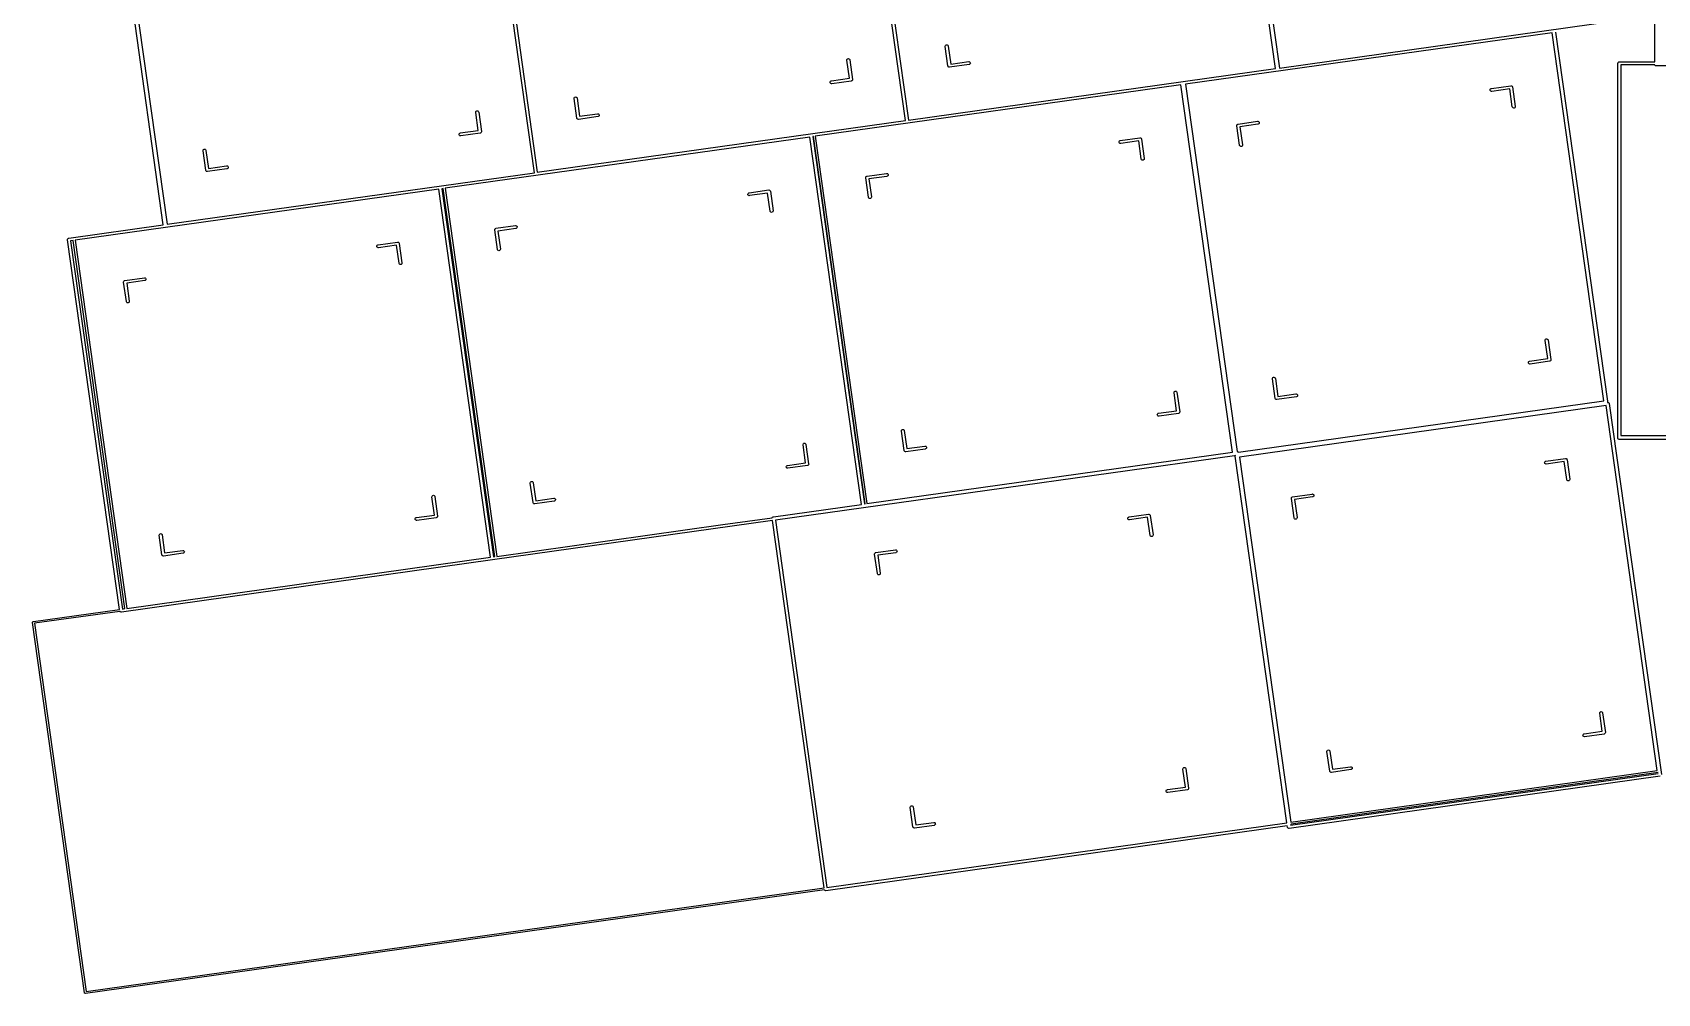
# Model space of a CAD drawing. Header units: millimetres. Extents: x 30 to 267, y -143 to -67.
# Drawn here: x 153.6 to 225.8, y -143.3 to -100.6 of the extents above; entities that cross this region are included whole.
import ezdxf

# ---------------------------------------------------------------- set-up
doc = ezdxf.new("R2010")
doc.units = ezdxf.units.MM
doc.layers.add('User.Drawings', color=9, linetype='CONTINUOUS', true_color=0xc2c2c2)

msp = doc.modelspace()

# ---------------------------------------------------------------- linework, layer by layer
at = {"layer": 'User.Drawings', "linetype": 'CONTINUOUS'}
for p, q in [((208.809, -102.154), (206.526, -85.906)), ((206.699, -85.881), (208.983, -102.13)), ((225.659, -101.855), (225.659, -85.319)), ((192.361, -104.466), (190.078, -88.217)), ((190.208, -88.199), (192.492, -104.447)), ((175.871, -106.783), (173.587, -90.535)), ((173.717, -90.517), (176.001, -106.765)), ((159.38, -109.102), (157.071, -92.675)), ((157.259, -92.76), (159.552, -109.076)), ((208.983, -102.13), (225.257, -99.842)), ((194.149, -101.114), (194.171, -101.101)), ((194.171, -101.101), (194.197, -101.097)), ((194.197, -101.097), (194.221, -101.103)), ((221.096, -100.561), (204.802, -102.851)), ((223.395, -116.922), (221.096, -100.561)), ((221.25, -100.539), (223.555, -116.944)), ((189.756, -101.773), (189.762, -101.748)), ((189.756, -101.786), (189.756, -101.773)), ((189.869, -102.587), (189.756, -101.786)), ((189.762, -101.748), (189.778, -101.728)), ((189.778, -101.728), (189.8, -101.715)), ((189.8, -101.715), (189.825, -101.711)), ((189.825, -101.711), (189.85, -101.718)), ((189.85, -101.718), (189.87, -101.733)), ((189.87, -101.733), (189.883, -101.755)), ((189.883, -101.755), (189.886, -101.768)), ((189.886, -101.768), (190.008, -102.633)), ((194.127, -101.159), (194.134, -101.134)), ((194.128, -101.172), (194.127, -101.159)), ((194.25, -102.037), (194.128, -101.172)), ((194.134, -101.134), (194.149, -101.114)), ((194.221, -101.103), (194.242, -101.119)), ((194.242, -101.119), (194.255, -101.141)), ((194.255, -101.141), (194.258, -101.153)), ((194.258, -101.153), (194.37, -101.954)), ((192.492, -104.447), (208.809, -102.154)), ((194.253, -102.05), (194.25, -102.037)), ((194.266, -102.072), (194.253, -102.05)), ((194.286, -102.087), (194.266, -102.072)), ((194.311, -102.094), (194.286, -102.087)), ((194.324, -102.093), (194.311, -102.094)), ((195.189, -101.971), (194.324, -102.093)), ((194.37, -101.954), (195.171, -101.842)), ((195.171, -101.842), (195.184, -101.841)), ((195.184, -101.841), (195.209, -101.847)), ((195.202, -101.968), (195.189, -101.971)), ((195.224, -101.955), (195.202, -101.968)), ((195.209, -101.847), (195.229, -101.863)), ((195.239, -101.935), (195.224, -101.955)), ((195.229, -101.863), (195.242, -101.885)), ((195.246, -101.91), (195.239, -101.935)), ((195.242, -101.885), (195.246, -101.91)), ((224.02, -101.929), (224.021, -101.916)), ((224.02, -118.582), (224.02, -101.929)), ((224.021, -101.916), (224.031, -101.892)), ((224.031, -101.892), (224.033, -101.882)), ((224.031, -101.892), (224.031, -101.892)), ((224.033, -101.882), (224.057, -101.858)), ((224.057, -101.858), (224.074, -101.855)), ((224.074, -101.855), (225.659, -101.855)), ((224.151, -101.994), (224.151, -118.464)), ((225.664, -101.994), (224.151, -101.994)), ((225.67, -102.009), (225.664, -101.994)), ((225.688, -102.027), (225.67, -102.009)), ((225.712, -102.037), (225.688, -102.027)), ((225.725, -102.038), (225.712, -102.037)), ((240.62, -102.038), (225.725, -102.038)), ((204.605, -102.879), (188.354, -105.163)), ((189.012, -102.761), (189.018, -102.736)), ((189.015, -102.786), (189.012, -102.761)), ((189.028, -102.808), (189.015, -102.786)), ((189.018, -102.736), (189.033, -102.715)), ((189.049, -102.823), (189.028, -102.808)), ((189.033, -102.715), (189.056, -102.702)), ((189.073, -102.83), (189.049, -102.823)), ((189.056, -102.702), (189.068, -102.699)), ((189.068, -102.699), (189.869, -102.587)), ((189.086, -102.829), (189.073, -102.83)), ((189.952, -102.708), (189.086, -102.829)), ((189.964, -102.705), (189.952, -102.708)), ((189.986, -102.692), (189.964, -102.705)), ((190.002, -102.671), (189.986, -102.692)), ((190.008, -102.646), (190.002, -102.671)), ((190.008, -102.633), (190.008, -102.646)), ((206.9, -119.208), (204.605, -102.879)), ((204.802, -102.851), (207.097, -119.18)), ((218.342, -103.098), (218.348, -103.073)), ((218.345, -103.124), (218.342, -103.098)), ((218.358, -103.146), (218.345, -103.124)), ((218.348, -103.073), (218.364, -103.053)), ((218.379, -103.161), (218.358, -103.146)), ((218.364, -103.053), (218.386, -103.04)), ((218.404, -103.167), (218.379, -103.161)), ((218.386, -103.04), (218.398, -103.037)), ((218.398, -103.037), (219.264, -102.915)), ((218.416, -103.167), (218.404, -103.167)), ((219.217, -103.054), (218.416, -103.167)), ((219.33, -103.855), (219.217, -103.054)), ((219.264, -102.915), (219.277, -102.915)), ((219.277, -102.915), (219.301, -102.921)), ((219.301, -102.921), (219.322, -102.937)), ((219.322, -102.937), (219.335, -102.959)), ((219.335, -102.959), (219.338, -102.971)), ((219.338, -102.971), (219.459, -103.837)), ((177.636, -103.476), (177.643, -103.452)), ((177.637, -103.489), (177.636, -103.476)), ((177.759, -104.355), (177.637, -103.489)), ((177.643, -103.452), (177.658, -103.431)), ((177.658, -103.431), (177.68, -103.418)), ((177.68, -103.418), (177.705, -103.415)), ((177.705, -103.415), (177.73, -103.421)), ((177.73, -103.421), (177.751, -103.437)), ((177.751, -103.437), (177.764, -103.459)), ((177.764, -103.459), (177.767, -103.471)), ((177.767, -103.471), (177.879, -104.272)), ((219.333, -103.868), (219.33, -103.855)), ((219.346, -103.89), (219.333, -103.868)), ((219.366, -103.905), (219.346, -103.89)), ((219.391, -103.911), (219.366, -103.905)), ((219.416, -103.908), (219.391, -103.911)), ((219.438, -103.895), (219.416, -103.908)), ((219.454, -103.874), (219.438, -103.895)), ((219.46, -103.85), (219.454, -103.874)), ((219.459, -103.837), (219.46, -103.85)), ((173.265, -104.091), (173.271, -104.066)), ((173.265, -104.104), (173.265, -104.091)), ((173.378, -104.904), (173.265, -104.104)), ((173.271, -104.066), (173.286, -104.046)), ((173.286, -104.046), (173.309, -104.033)), ((173.309, -104.033), (173.334, -104.029)), ((173.334, -104.029), (173.359, -104.036)), ((173.359, -104.036), (173.379, -104.051)), ((173.379, -104.051), (173.392, -104.073)), ((173.392, -104.073), (173.395, -104.085)), ((173.395, -104.085), (173.517, -104.951)), ((176.001, -106.765), (192.361, -104.466)), ((177.762, -104.368), (177.759, -104.355)), ((177.775, -104.39), (177.762, -104.368)), ((177.795, -104.405), (177.775, -104.39)), ((177.82, -104.411), (177.795, -104.405)), ((177.833, -104.411), (177.82, -104.411)), ((178.698, -104.289), (177.833, -104.411)), ((177.879, -104.272), (178.68, -104.159)), ((178.68, -104.159), (178.693, -104.159)), ((178.693, -104.159), (178.718, -104.165)), ((178.711, -104.286), (178.698, -104.289)), ((178.733, -104.273), (178.711, -104.286)), ((178.718, -104.165), (178.738, -104.181)), ((178.748, -104.253), (178.733, -104.273)), ((178.738, -104.181), (178.751, -104.203)), ((178.755, -104.228), (178.748, -104.253)), ((178.751, -104.203), (178.755, -104.228)), ((207.088, -104.68), (207.094, -104.655)), ((207.089, -104.693), (207.088, -104.68)), ((207.21, -105.558), (207.089, -104.693)), ((207.094, -104.655), (207.11, -104.635)), ((207.11, -104.635), (207.132, -104.622)), ((207.132, -104.622), (207.144, -104.619)), ((207.144, -104.619), (208.01, -104.497)), ((208.028, -104.627), (207.228, -104.739)), ((208.01, -104.497), (208.023, -104.496)), ((208.023, -104.496), (208.048, -104.503)), ((208.041, -104.624), (208.028, -104.627)), ((208.063, -104.611), (208.041, -104.624)), ((208.048, -104.503), (208.068, -104.518)), ((208.078, -104.59), (208.063, -104.611)), ((208.068, -104.518), (208.081, -104.54)), ((208.085, -104.566), (208.078, -104.59)), ((208.081, -104.54), (208.085, -104.566)), ((188.114, -105.197), (171.907, -107.474)), ((172.521, -105.078), (172.527, -105.053)), ((172.524, -105.104), (172.521, -105.078)), ((172.537, -105.126), (172.524, -105.104)), ((172.527, -105.053), (172.542, -105.033)), ((172.558, -105.141), (172.537, -105.126)), ((172.542, -105.033), (172.565, -105.02)), ((172.582, -105.147), (172.558, -105.141)), ((172.565, -105.02), (172.577, -105.017)), ((172.577, -105.017), (173.378, -104.904)), ((172.595, -105.147), (172.582, -105.147)), ((173.461, -105.025), (172.595, -105.147)), ((173.473, -105.022), (173.461, -105.025)), ((173.495, -105.009), (173.473, -105.022)), ((173.511, -104.989), (173.495, -105.009)), ((173.517, -104.964), (173.511, -104.989)), ((173.517, -104.951), (173.517, -104.964)), ((190.409, -121.525), (188.114, -105.197)), ((188.268, -105.175), (188.244, -105.178)), ((188.244, -105.178), (190.538, -121.507)), ((190.563, -121.504), (188.268, -105.175)), ((188.354, -105.163), (190.649, -121.492)), ((201.851, -105.416), (201.857, -105.391)), ((201.854, -105.441), (201.851, -105.416)), ((201.857, -105.391), (201.873, -105.371)), ((201.873, -105.371), (201.895, -105.358)), ((201.895, -105.358), (201.907, -105.355)), ((201.907, -105.355), (202.773, -105.233)), ((202.726, -105.372), (201.925, -105.484)), ((202.839, -106.173), (202.726, -105.372)), ((202.773, -105.233), (202.786, -105.232)), ((202.786, -105.232), (202.81, -105.239)), ((202.81, -105.239), (202.831, -105.254)), ((202.831, -105.254), (202.844, -105.276)), ((202.844, -105.276), (202.847, -105.289)), ((202.847, -105.289), (202.968, -106.154)), ((207.228, -104.739), (207.34, -105.54)), ((161.145, -105.794), (161.152, -105.769)), ((161.146, -105.807), (161.145, -105.794)), ((161.267, -106.673), (161.146, -105.807)), ((161.152, -105.769), (161.167, -105.749)), ((161.167, -105.749), (161.189, -105.736)), ((161.189, -105.736), (161.214, -105.732)), ((161.214, -105.732), (161.239, -105.739)), ((161.239, -105.739), (161.26, -105.754)), ((161.26, -105.754), (161.273, -105.776)), ((161.273, -105.776), (161.276, -105.789)), ((161.276, -105.789), (161.388, -106.589)), ((201.867, -105.463), (201.854, -105.441)), ((201.888, -105.479), (201.867, -105.463)), ((201.912, -105.485), (201.888, -105.479)), ((201.925, -105.484), (201.912, -105.485)), ((202.968, -106.154), (202.969, -106.167)), ((207.213, -105.571), (207.21, -105.558)), ((207.226, -105.593), (207.213, -105.571)), ((207.247, -105.608), (207.226, -105.593)), ((207.271, -105.615), (207.247, -105.608)), ((207.297, -105.611), (207.271, -105.615)), ((207.319, -105.598), (207.297, -105.611)), ((207.334, -105.578), (207.319, -105.598)), ((207.341, -105.553), (207.334, -105.578)), ((207.34, -105.54), (207.341, -105.553)), ((159.552, -109.076), (175.871, -106.783)), ((161.271, -106.685), (161.267, -106.673)), ((161.283, -106.707), (161.271, -106.685)), ((161.304, -106.723), (161.283, -106.707)), ((161.329, -106.729), (161.304, -106.723)), ((161.342, -106.728), (161.329, -106.729)), ((162.207, -106.607), (161.342, -106.728)), ((161.388, -106.589), (162.189, -106.477)), ((162.189, -106.477), (162.202, -106.476)), ((162.202, -106.476), (162.227, -106.483)), ((162.22, -106.604), (162.207, -106.607)), ((162.242, -106.591), (162.22, -106.604)), ((162.227, -106.483), (162.247, -106.498)), ((162.257, -106.57), (162.242, -106.591)), ((162.247, -106.498), (162.26, -106.52)), ((162.264, -106.546), (162.257, -106.57)), ((162.26, -106.52), (162.264, -106.546)), ((190.653, -106.936), (191.519, -106.815)), ((191.519, -106.815), (191.532, -106.814)), ((191.532, -106.814), (191.557, -106.82)), ((191.557, -106.82), (191.577, -106.836)), ((191.577, -106.836), (191.59, -106.858)), ((191.59, -106.858), (191.594, -106.883)), ((202.842, -106.185), (202.839, -106.173)), ((202.855, -106.207), (202.842, -106.185)), ((202.875, -106.223), (202.855, -106.207)), ((202.9, -106.229), (202.875, -106.223)), ((202.925, -106.225), (202.9, -106.229)), ((202.947, -106.212), (202.925, -106.225)), ((202.963, -106.192), (202.947, -106.212)), ((202.969, -106.167), (202.963, -106.192)), ((171.623, -107.514), (155.459, -109.786)), ((173.922, -123.875), (171.623, -107.514)), ((171.82, -107.486), (171.752, -107.496)), ((171.752, -107.496), (174.052, -123.857)), ((174.119, -123.847), (171.82, -107.486)), ((171.907, -107.474), (174.206, -123.835)), ((185.416, -107.672), (186.282, -107.551)), ((186.282, -107.551), (186.295, -107.55)), ((186.295, -107.55), (186.319, -107.556)), ((186.319, -107.556), (186.34, -107.572)), ((186.34, -107.572), (186.353, -107.594)), ((186.353, -107.594), (186.356, -107.606)), ((190.597, -106.997), (190.603, -106.973)), ((190.598, -107.01), (190.597, -106.997)), ((190.719, -107.876), (190.598, -107.01)), ((190.603, -106.973), (190.619, -106.952)), ((190.619, -106.952), (190.641, -106.939)), ((190.641, -106.939), (190.653, -106.936)), ((191.537, -106.944), (190.737, -107.057)), ((190.737, -107.057), (190.849, -107.858)), ((191.55, -106.941), (191.537, -106.944)), ((191.572, -106.928), (191.55, -106.941)), ((191.587, -106.908), (191.572, -106.928)), ((191.594, -106.883), (191.587, -106.908)), ((185.36, -107.733), (185.366, -107.709)), ((185.363, -107.759), (185.36, -107.733)), ((185.376, -107.781), (185.363, -107.759)), ((185.366, -107.709), (185.382, -107.688)), ((185.397, -107.796), (185.376, -107.781)), ((185.382, -107.688), (185.404, -107.675)), ((185.421, -107.803), (185.397, -107.796)), ((185.404, -107.675), (185.416, -107.672)), ((185.434, -107.802), (185.421, -107.803)), ((186.235, -107.69), (185.434, -107.802)), ((186.348, -108.49), (186.235, -107.69)), ((186.356, -107.606), (186.477, -108.472)), ((190.722, -107.888), (190.719, -107.876)), ((190.735, -107.91), (190.722, -107.888)), ((190.756, -107.926), (190.735, -107.91)), ((190.78, -107.932), (190.756, -107.926)), ((190.806, -107.929), (190.78, -107.932)), ((190.828, -107.916), (190.806, -107.929)), ((190.843, -107.895), (190.828, -107.916)), ((190.85, -107.871), (190.843, -107.895)), ((190.849, -107.858), (190.85, -107.871)), ((186.351, -108.503), (186.348, -108.49)), ((186.364, -108.525), (186.351, -108.503)), ((186.384, -108.54), (186.364, -108.525)), ((186.409, -108.547), (186.384, -108.54)), ((186.434, -108.543), (186.409, -108.547)), ((186.456, -108.53), (186.434, -108.543)), ((186.472, -108.51), (186.456, -108.53)), ((186.478, -108.485), (186.472, -108.51)), ((186.477, -108.472), (186.478, -108.485)), ((155.122, -109.754), (155.128, -109.729)), ((155.122, -109.767), (155.122, -109.754)), ((157.431, -126.193), (155.122, -109.767)), ((155.128, -109.729), (155.144, -109.709)), ((155.144, -109.709), (155.166, -109.696)), ((155.166, -109.696), (155.178, -109.693)), ((155.178, -109.693), (159.38, -109.102)), ((174.106, -109.315), (174.112, -109.29)), ((174.107, -109.328), (174.106, -109.315)), ((174.228, -110.194), (174.107, -109.328)), ((174.112, -109.29), (174.128, -109.27)), ((174.128, -109.27), (174.15, -109.257)), ((174.15, -109.257), (174.162, -109.254)), ((174.162, -109.254), (175.028, -109.132)), ((175.046, -109.262), (174.245, -109.375)), ((174.245, -109.375), (174.358, -110.175)), ((175.028, -109.132), (175.041, -109.132)), ((175.041, -109.132), (175.066, -109.138)), ((175.059, -109.259), (175.046, -109.262)), ((175.081, -109.246), (175.059, -109.259)), ((175.066, -109.138), (175.086, -109.153)), ((175.096, -109.226), (175.081, -109.246)), ((175.086, -109.153), (175.099, -109.176)), ((175.103, -109.201), (175.096, -109.226)), ((175.099, -109.176), (175.103, -109.201)), ((155.372, -109.798), (155.261, -109.814)), ((155.261, -109.814), (157.561, -126.175)), ((157.672, -126.159), (155.372, -109.798)), ((155.459, -109.786), (157.758, -126.147)), ((168.869, -110.051), (168.875, -110.026)), ((168.872, -110.076), (168.869, -110.051)), ((168.885, -110.099), (168.872, -110.076)), ((168.875, -110.026), (168.89, -110.006)), ((168.906, -110.114), (168.885, -110.099)), ((168.89, -110.006), (168.913, -109.993)), ((168.93, -110.12), (168.906, -110.114)), ((168.913, -109.993), (168.925, -109.99)), ((168.925, -109.99), (169.791, -109.868)), ((168.943, -110.12), (168.93, -110.12)), ((169.744, -110.007), (168.943, -110.12)), ((169.857, -110.808), (169.744, -110.007)), ((169.791, -109.868), (169.804, -109.868)), ((169.804, -109.868), (169.828, -109.874)), ((169.828, -109.874), (169.849, -109.89)), ((169.849, -109.89), (169.862, -109.912)), ((169.862, -109.912), (169.865, -109.924)), ((169.865, -109.924), (169.986, -110.79)), ((174.231, -110.206), (174.228, -110.194)), ((174.244, -110.228), (174.231, -110.206)), ((174.265, -110.244), (174.244, -110.228)), ((174.289, -110.25), (174.265, -110.244)), ((174.315, -110.246), (174.289, -110.25)), ((174.337, -110.233), (174.315, -110.246)), ((174.352, -110.213), (174.337, -110.233)), ((174.359, -110.188), (174.352, -110.213)), ((174.358, -110.175), (174.359, -110.188)), ((169.86, -110.821), (169.857, -110.808)), ((169.873, -110.843), (169.86, -110.821)), ((169.893, -110.858), (169.873, -110.843)), ((169.918, -110.864), (169.893, -110.858)), ((169.943, -110.861), (169.918, -110.864)), ((169.965, -110.848), (169.943, -110.861)), ((169.981, -110.827), (169.965, -110.848)), ((169.987, -110.803), (169.981, -110.827)), ((169.986, -110.79), (169.987, -110.803)), ((157.615, -111.633), (157.621, -111.608)), ((157.615, -111.646), (157.615, -111.633)), ((157.737, -112.511), (157.615, -111.646)), ((157.621, -111.608), (157.637, -111.588)), ((157.637, -111.588), (157.659, -111.575)), ((157.659, -111.575), (157.671, -111.572)), ((157.671, -111.572), (158.537, -111.45)), ((158.555, -111.58), (157.754, -111.692)), ((157.754, -111.692), (157.867, -112.493)), ((158.537, -111.45), (158.55, -111.449)), ((158.55, -111.449), (158.575, -111.456)), ((158.568, -111.577), (158.555, -111.58)), ((158.59, -111.564), (158.568, -111.577)), ((158.575, -111.456), (158.595, -111.471)), ((158.605, -111.543), (158.59, -111.564)), ((158.595, -111.471), (158.608, -111.493)), ((158.612, -111.519), (158.605, -111.543)), ((158.608, -111.493), (158.612, -111.519)), ((157.74, -112.524), (157.737, -112.511)), ((157.753, -112.546), (157.74, -112.524)), ((157.774, -112.561), (157.753, -112.546)), ((157.798, -112.568), (157.774, -112.561)), ((157.824, -112.564), (157.798, -112.568)), ((157.846, -112.551), (157.824, -112.564)), ((157.861, -112.531), (157.846, -112.551)), ((157.868, -112.506), (157.861, -112.531)), ((157.867, -112.493), (157.868, -112.506)), ((220.789, -114.23), (220.795, -114.206)), ((220.79, -114.243), (220.789, -114.23)), ((220.902, -115.044), (220.79, -114.243)), ((220.795, -114.206), (220.811, -114.185)), ((220.811, -114.185), (220.833, -114.172)), ((220.833, -114.172), (220.858, -114.169)), ((220.858, -114.169), (220.883, -114.175)), ((220.883, -114.175), (220.903, -114.19)), ((220.903, -114.19), (220.916, -114.212)), ((220.916, -114.212), (220.919, -114.225)), ((220.919, -114.225), (221.041, -115.091)), ((220.045, -115.218), (220.051, -115.193)), ((220.049, -115.243), (220.045, -115.218)), ((220.062, -115.265), (220.049, -115.243)), ((220.051, -115.193), (220.067, -115.172)), ((220.082, -115.28), (220.062, -115.265)), ((220.067, -115.172), (220.089, -115.159)), ((220.107, -115.287), (220.082, -115.28)), ((220.089, -115.159), (220.101, -115.156)), ((220.101, -115.156), (220.902, -115.044)), ((220.12, -115.286), (220.107, -115.287)), ((220.985, -115.165), (220.12, -115.286)), ((220.998, -115.162), (220.985, -115.165)), ((221.02, -115.149), (220.998, -115.162)), ((221.035, -115.128), (221.02, -115.149)), ((221.042, -115.103), (221.035, -115.128)), ((221.041, -115.091), (221.042, -115.103)), ((208.67, -115.934), (208.676, -115.909)), ((208.67, -115.946), (208.67, -115.934)), ((208.792, -116.812), (208.67, -115.946)), ((208.676, -115.909), (208.691, -115.888)), ((208.691, -115.888), (208.713, -115.875)), ((208.713, -115.875), (208.739, -115.872)), ((208.739, -115.872), (208.764, -115.878)), ((208.764, -115.878), (208.784, -115.894)), ((208.784, -115.894), (208.797, -115.916)), ((208.797, -115.916), (208.8, -115.928)), ((208.8, -115.928), (208.913, -116.729)), ((204.298, -116.548), (204.304, -116.523)), ((204.299, -116.561), (204.298, -116.548)), ((204.411, -117.361), (204.299, -116.561)), ((204.304, -116.523), (204.32, -116.503)), ((204.32, -116.503), (204.342, -116.49)), ((204.342, -116.49), (204.367, -116.486)), ((204.367, -116.486), (204.392, -116.493)), ((204.392, -116.493), (204.412, -116.508)), ((204.412, -116.508), (204.425, -116.53)), ((204.425, -116.53), (204.428, -116.542)), ((204.428, -116.542), (204.55, -117.408)), ((207.166, -119.203), (223.395, -116.922)), ((208.795, -116.825), (208.792, -116.812)), ((208.808, -116.847), (208.795, -116.825)), ((208.828, -116.862), (208.808, -116.847)), ((208.853, -116.868), (208.828, -116.862)), ((208.866, -116.868), (208.853, -116.868)), ((209.732, -116.746), (208.866, -116.868)), ((208.913, -116.729), (209.713, -116.616)), ((209.713, -116.616), (209.726, -116.616)), ((209.726, -116.616), (209.751, -116.622)), ((209.744, -116.743), (209.732, -116.746)), ((209.766, -116.73), (209.744, -116.743)), ((209.751, -116.622), (209.771, -116.638)), ((209.781, -116.71), (209.766, -116.73)), ((209.771, -116.638), (209.784, -116.66)), ((209.788, -116.685), (209.781, -116.71)), ((209.784, -116.66), (209.788, -116.685)), ((223.555, -116.944), (223.555, -116.944)), ((223.555, -116.944), (223.562, -116.99)), ((223.562, -116.99), (223.566, -116.989)), ((223.566, -116.989), (223.579, -116.989)), ((223.579, -116.989), (223.579, -116.989)), ((223.579, -116.989), (223.604, -116.995)), ((203.554, -117.535), (203.56, -117.51)), ((203.558, -117.561), (203.554, -117.535)), ((203.571, -117.583), (203.558, -117.561)), ((203.56, -117.51), (203.576, -117.49)), ((203.591, -117.598), (203.571, -117.583)), ((203.576, -117.49), (203.598, -117.477)), ((203.616, -117.604), (203.591, -117.598)), ((203.598, -117.477), (203.61, -117.474)), ((203.61, -117.474), (204.411, -117.361)), ((203.629, -117.604), (203.616, -117.604)), ((204.494, -117.482), (203.629, -117.604)), ((204.507, -117.479), (204.494, -117.482)), ((204.529, -117.466), (204.507, -117.479)), ((204.544, -117.446), (204.529, -117.466)), ((204.551, -117.421), (204.544, -117.446)), ((204.55, -117.408), (204.551, -117.421)), ((223.494, -117.132), (207.206, -119.421)), ((225.774, -133.36), (223.494, -117.132)), ((223.604, -116.995), (223.624, -117.01)), ((223.624, -117.01), (223.637, -117.032)), ((223.637, -117.032), (223.64, -117.045)), ((223.64, -117.045), (225.958, -133.536)), ((192.179, -118.251), (192.185, -118.226)), ((192.179, -118.264), (192.179, -118.251)), ((192.301, -119.13), (192.179, -118.264)), ((192.185, -118.226), (192.2, -118.206)), ((192.2, -118.206), (192.222, -118.193)), ((192.222, -118.193), (192.248, -118.189)), ((192.248, -118.189), (192.273, -118.196)), ((192.273, -118.196), (192.293, -118.211)), ((192.293, -118.211), (192.306, -118.233)), ((192.306, -118.233), (192.309, -118.246)), ((192.309, -118.246), (192.422, -119.047)), ((187.807, -118.866), (187.813, -118.841)), ((187.808, -118.878), (187.807, -118.866)), ((187.92, -119.679), (187.808, -118.878)), ((187.813, -118.841), (187.829, -118.82)), ((187.829, -118.82), (187.851, -118.807)), ((187.851, -118.807), (187.876, -118.804)), ((187.876, -118.804), (187.901, -118.81)), ((187.901, -118.81), (187.921, -118.826)), ((187.921, -118.826), (187.934, -118.848)), ((187.934, -118.848), (187.937, -118.86)), ((187.937, -118.86), (188.059, -119.726)), ((192.304, -119.142), (192.301, -119.13)), ((192.317, -119.164), (192.304, -119.142)), ((193.241, -119.064), (192.375, -119.185)), ((192.422, -119.047), (193.222, -118.934)), ((193.222, -118.934), (193.235, -118.933)), ((193.235, -118.933), (193.26, -118.94)), ((193.253, -119.061), (193.241, -119.064)), ((193.275, -119.048), (193.253, -119.061)), ((193.26, -118.94), (193.28, -118.955)), ((193.29, -119.027), (193.275, -119.048)), ((193.28, -118.955), (193.293, -118.977)), ((193.297, -119.003), (193.29, -119.027)), ((193.293, -118.977), (193.297, -119.003)), ((224.021, -118.595), (224.02, -118.582)), ((224.031, -118.618), (224.021, -118.595)), ((224.049, -118.636), (224.031, -118.618)), ((224.073, -118.646), (224.049, -118.636)), ((224.085, -118.648), (224.073, -118.646)), ((240.621, -118.648), (224.085, -118.648)), ((224.151, -118.464), (240.62, -118.464)), ((187.063, -119.853), (187.069, -119.828)), ((187.067, -119.878), (187.063, -119.853)), ((187.08, -119.9), (187.067, -119.878)), ((187.069, -119.828), (187.085, -119.808)), ((187.085, -119.808), (187.107, -119.795)), ((187.107, -119.795), (187.119, -119.792)), ((187.119, -119.792), (187.92, -119.679)), ((188.003, -119.8), (187.138, -119.921)), ((188.016, -119.797), (188.003, -119.8)), ((188.038, -119.784), (188.016, -119.797)), ((188.053, -119.763), (188.038, -119.784)), ((188.06, -119.739), (188.053, -119.763)), ((188.059, -119.726), (188.06, -119.739)), ((206.987, -119.361), (190.496, -121.678)), ((190.649, -121.492), (206.9, -119.208)), ((192.337, -119.18), (192.317, -119.164)), ((192.362, -119.186), (192.337, -119.18)), ((192.375, -119.185), (192.362, -119.186)), ((207.022, -119.356), (206.987, -119.361)), ((206.987, -119.361), (206.987, -119.361)), ((207.019, -119.368), (207.022, -119.356)), ((207.02, -119.381), (207.019, -119.368)), ((209.309, -135.674), (207.02, -119.381)), ((207.097, -119.18), (207.106, -119.179)), ((207.106, -119.179), (207.119, -119.178)), ((207.119, -119.178), (207.119, -119.178)), ((207.119, -119.178), (207.119, -119.178)), ((207.119, -119.178), (207.135, -119.182)), ((207.135, -119.182), (207.144, -119.185)), ((207.144, -119.185), (207.164, -119.2)), ((207.164, -119.2), (207.166, -119.203)), ((207.206, -119.421), (209.487, -135.649)), ((220.766, -119.665), (220.772, -119.64)), ((220.769, -119.69), (220.766, -119.665)), ((220.782, -119.712), (220.769, -119.69)), ((220.772, -119.64), (220.788, -119.62)), ((220.803, -119.728), (220.782, -119.712)), ((220.788, -119.62), (220.81, -119.607)), ((220.828, -119.734), (220.803, -119.728)), ((220.81, -119.607), (220.822, -119.604)), ((220.822, -119.604), (221.688, -119.482)), ((220.84, -119.734), (220.828, -119.734)), ((221.641, -119.621), (220.84, -119.734)), ((221.754, -120.422), (221.641, -119.621)), ((221.688, -119.482), (221.701, -119.482)), ((221.701, -119.482), (221.725, -119.488)), ((221.725, -119.488), (221.746, -119.503)), ((221.746, -119.503), (221.759, -119.525)), ((221.759, -119.525), (221.762, -119.538)), ((221.762, -119.538), (221.883, -120.404)), ((175.688, -120.569), (175.694, -120.544)), ((175.688, -120.582), (175.688, -120.569)), ((175.81, -121.447), (175.688, -120.582)), ((175.694, -120.544), (175.709, -120.524)), ((175.709, -120.524), (175.731, -120.511)), ((175.731, -120.511), (175.757, -120.507)), ((175.757, -120.507), (175.782, -120.513)), ((175.782, -120.513), (175.802, -120.529)), ((175.802, -120.529), (175.815, -120.551)), ((175.815, -120.551), (175.818, -120.563)), ((175.818, -120.563), (175.931, -121.364)), ((187.1, -119.916), (187.08, -119.9)), ((187.125, -119.922), (187.1, -119.916)), ((187.138, -119.921), (187.125, -119.922)), ((221.757, -120.434), (221.754, -120.422)), ((221.77, -120.456), (221.757, -120.434)), ((221.79, -120.472), (221.77, -120.456)), ((221.815, -120.478), (221.79, -120.472)), ((221.84, -120.475), (221.815, -120.478)), ((221.862, -120.462), (221.84, -120.475)), ((221.878, -120.441), (221.862, -120.462)), ((221.884, -120.416), (221.878, -120.441)), ((221.883, -120.404), (221.884, -120.416)), ((171.316, -121.183), (171.322, -121.158)), ((171.316, -121.196), (171.316, -121.183)), ((171.429, -121.997), (171.316, -121.196)), ((171.322, -121.158), (171.338, -121.138)), ((171.338, -121.138), (171.36, -121.125)), ((171.36, -121.125), (171.385, -121.121)), ((171.385, -121.121), (171.41, -121.128)), ((171.41, -121.128), (171.43, -121.143)), ((171.43, -121.143), (171.443, -121.165)), ((171.443, -121.165), (171.446, -121.178)), ((171.446, -121.178), (171.568, -122.043)), ((175.931, -121.364), (176.731, -121.252)), ((176.731, -121.252), (176.744, -121.251)), ((176.744, -121.251), (176.769, -121.257)), ((176.769, -121.257), (176.789, -121.273)), ((176.789, -121.273), (176.802, -121.295)), ((176.806, -121.32), (176.799, -121.345)), ((176.802, -121.295), (176.806, -121.32)), ((209.512, -121.247), (209.518, -121.222)), ((209.513, -121.259), (209.512, -121.247)), ((209.634, -122.125), (209.513, -121.259)), ((209.518, -121.222), (209.534, -121.201)), ((209.534, -121.201), (209.556, -121.188)), ((209.556, -121.188), (209.568, -121.185)), ((209.568, -121.185), (210.434, -121.064)), ((210.452, -121.194), (209.652, -121.306)), ((209.652, -121.306), (209.764, -122.107)), ((210.434, -121.064), (210.447, -121.063)), ((210.447, -121.063), (210.472, -121.07)), ((210.465, -121.191), (210.452, -121.194)), ((210.487, -121.178), (210.465, -121.191)), ((210.472, -121.07), (210.492, -121.085)), ((210.502, -121.157), (210.487, -121.178)), ((210.492, -121.085), (210.505, -121.107)), ((210.509, -121.132), (210.502, -121.157)), ((210.505, -121.107), (210.509, -121.132)), ((170.628, -122.109), (171.429, -121.997)), ((171.568, -122.043), (171.569, -122.056)), ((175.813, -121.46), (175.81, -121.447)), ((175.826, -121.482), (175.813, -121.46)), ((175.846, -121.497), (175.826, -121.482)), ((175.871, -121.504), (175.846, -121.497)), ((175.884, -121.503), (175.871, -121.504)), ((176.75, -121.381), (175.884, -121.503)), ((176.762, -121.378), (176.75, -121.381)), ((176.784, -121.365), (176.762, -121.378)), ((176.799, -121.345), (176.784, -121.365)), ((186.492, -122.076), (190.409, -121.525)), ((190.496, -121.679), (186.58, -122.229)), ((190.496, -121.678), (190.496, -121.679)), ((190.538, -121.507), (190.563, -121.504)), ((202.3, -122.083), (203.166, -121.962)), ((203.166, -121.962), (203.179, -121.961)), ((203.179, -121.961), (203.204, -121.967)), ((203.204, -121.967), (203.224, -121.983)), ((203.224, -121.983), (203.237, -122.005)), ((203.237, -122.005), (203.24, -122.017)), ((203.24, -122.017), (203.362, -122.883)), ((170.572, -122.171), (170.578, -122.146)), ((170.576, -122.196), (170.572, -122.171)), ((170.588, -122.218), (170.576, -122.196)), ((170.578, -122.146), (170.594, -122.125)), ((170.609, -122.233), (170.588, -122.218)), ((170.594, -122.125), (170.616, -122.112)), ((170.634, -122.24), (170.609, -122.233)), ((170.616, -122.112), (170.628, -122.109)), ((170.647, -122.239), (170.634, -122.24)), ((171.512, -122.118), (170.647, -122.239)), ((171.525, -122.115), (171.512, -122.118)), ((171.547, -122.102), (171.525, -122.115)), ((171.562, -122.081), (171.547, -122.102)), ((171.569, -122.056), (171.562, -122.081)), ((186.45, -122.247), (174.006, -123.996)), ((174.206, -123.835), (184.243, -122.425)), ((184.243, -122.425), (186.441, -122.116)), ((186.441, -122.116), (186.442, -122.112)), ((186.442, -122.112), (186.458, -122.092)), ((188.743, -138.565), (186.45, -122.247)), ((186.458, -122.092), (186.48, -122.079)), ((186.48, -122.079), (186.492, -122.076)), ((186.58, -122.229), (188.873, -138.546)), ((202.244, -122.144), (202.25, -122.12)), ((202.248, -122.17), (202.244, -122.144)), ((202.261, -122.192), (202.248, -122.17)), ((202.25, -122.12), (202.266, -122.099)), ((202.281, -122.207), (202.261, -122.192)), ((202.266, -122.099), (202.288, -122.086)), ((202.306, -122.214), (202.281, -122.207)), ((202.288, -122.086), (202.3, -122.083)), ((202.319, -122.213), (202.306, -122.214)), ((203.119, -122.1), (202.319, -122.213)), ((203.232, -122.901), (203.119, -122.1)), ((209.637, -122.138), (209.634, -122.125)), ((209.65, -122.16), (209.637, -122.138)), ((209.671, -122.175), (209.65, -122.16)), ((209.695, -122.181), (209.671, -122.175)), ((209.721, -122.178), (209.695, -122.181)), ((209.743, -122.165), (209.721, -122.178)), ((209.758, -122.144), (209.743, -122.165)), ((209.765, -122.12), (209.758, -122.144)), ((209.764, -122.107), (209.765, -122.12)), ((159.197, -122.886), (159.203, -122.862)), ((159.197, -122.899), (159.197, -122.886)), ((159.319, -123.765), (159.197, -122.899)), ((159.203, -122.862), (159.218, -122.841)), ((159.218, -122.841), (159.24, -122.828)), ((159.24, -122.828), (159.266, -122.825)), ((159.266, -122.825), (159.291, -122.831)), ((159.291, -122.831), (159.311, -122.847)), ((159.311, -122.847), (159.324, -122.869)), ((159.324, -122.869), (159.327, -122.881)), ((159.327, -122.881), (159.439, -123.682)), ((203.235, -122.914), (203.232, -122.901)), ((203.248, -122.936), (203.235, -122.914)), ((203.268, -122.951), (203.248, -122.936)), ((203.293, -122.958), (203.268, -122.951)), ((203.318, -122.954), (203.293, -122.958)), ((203.34, -122.941), (203.318, -122.954)), ((203.356, -122.921), (203.34, -122.941)), ((203.362, -122.896), (203.356, -122.921)), ((203.362, -122.883), (203.362, -122.896)), ((174.005, -123.996), (157.514, -126.314)), ((157.758, -126.147), (173.922, -123.875)), ((159.322, -123.778), (159.319, -123.765)), ((159.335, -123.8), (159.322, -123.778)), ((159.355, -123.815), (159.335, -123.8)), ((159.38, -123.821), (159.355, -123.815)), ((159.393, -123.821), (159.38, -123.821)), ((160.258, -123.699), (159.393, -123.821)), ((159.439, -123.682), (160.24, -123.569)), ((160.24, -123.569), (160.253, -123.569)), ((160.253, -123.569), (160.278, -123.575)), ((160.271, -123.696), (160.258, -123.699)), ((160.293, -123.683), (160.271, -123.696)), ((160.278, -123.575), (160.298, -123.591)), ((160.308, -123.663), (160.293, -123.683)), ((160.298, -123.591), (160.311, -123.613)), ((160.315, -123.638), (160.308, -123.663)), ((160.311, -123.613), (160.315, -123.638)), ((174.006, -123.996), (174.005, -123.996)), ((174.052, -123.857), (174.119, -123.847)), ((190.99, -123.726), (190.997, -123.701)), ((190.991, -123.739), (190.99, -123.726)), ((191.113, -124.604), (190.991, -123.739)), ((190.997, -123.701), (191.012, -123.681)), ((191.012, -123.681), (191.034, -123.668)), ((191.034, -123.668), (191.047, -123.665)), ((191.047, -123.665), (191.912, -123.543)), ((191.931, -123.673), (191.13, -123.786)), ((191.13, -123.786), (191.242, -124.586)), ((191.912, -123.543), (191.925, -123.543)), ((191.925, -123.543), (191.95, -123.549)), ((191.943, -123.67), (191.931, -123.673)), ((191.965, -123.657), (191.943, -123.67)), ((191.95, -123.549), (191.97, -123.564)), ((191.98, -123.637), (191.965, -123.657)), ((191.97, -123.564), (191.983, -123.586)), ((191.987, -123.612), (191.98, -123.637)), ((191.983, -123.586), (191.987, -123.612)), ((191.116, -124.617), (191.113, -124.604)), ((191.129, -124.639), (191.116, -124.617)), ((191.149, -124.654), (191.129, -124.639)), ((191.174, -124.661), (191.149, -124.654)), ((191.199, -124.657), (191.174, -124.661)), ((191.221, -124.644), (191.199, -124.657)), ((191.236, -124.624), (191.221, -124.644)), ((191.243, -124.599), (191.236, -124.624)), ((191.242, -124.586), (191.243, -124.599)), ((153.603, -126.731), (157.431, -126.193)), ((157.448, -126.279), (153.659, -126.811)), ((157.456, -126.293), (157.448, -126.279)), ((157.477, -126.308), (157.456, -126.293)), ((157.501, -126.314), (157.477, -126.308)), ((157.514, -126.314), (157.501, -126.314)), ((157.561, -126.175), (157.672, -126.159)), ((153.566, -126.78), (153.567, -126.763)), ((155.877, -143.228), (153.566, -126.78)), ((153.567, -126.763), (153.587, -126.736)), ((153.587, -126.736), (153.603, -126.731)), ((153.659, -126.811), (155.958, -143.172)), ((223.213, -130.797), (223.219, -130.772)), ((223.214, -130.81), (223.213, -130.797)), ((223.326, -131.611), (223.214, -130.81)), ((223.219, -130.772), (223.235, -130.752)), ((223.235, -130.752), (223.257, -130.739)), ((223.257, -130.739), (223.282, -130.735)), ((223.282, -130.735), (223.307, -130.742)), ((223.307, -130.742), (223.327, -130.757)), ((223.327, -130.757), (223.34, -130.779)), ((223.34, -130.779), (223.343, -130.792)), ((223.343, -130.792), (223.465, -131.657)), ((222.469, -131.784), (222.475, -131.76)), ((222.473, -131.81), (222.469, -131.784)), ((222.486, -131.832), (222.473, -131.81)), ((222.475, -131.76), (222.491, -131.739)), ((222.506, -131.847), (222.486, -131.832)), ((222.491, -131.739), (222.513, -131.726)), ((222.531, -131.854), (222.506, -131.847)), ((222.513, -131.726), (222.525, -131.723)), ((222.525, -131.723), (223.326, -131.611)), ((222.544, -131.853), (222.531, -131.854)), ((223.409, -131.731), (222.544, -131.853)), ((223.422, -131.728), (223.409, -131.731)), ((223.444, -131.715), (223.422, -131.728)), ((223.459, -131.695), (223.444, -131.715)), ((223.466, -131.67), (223.459, -131.695)), ((223.465, -131.657), (223.466, -131.67)), ((211.094, -132.5), (211.1, -132.476)), ((211.094, -132.513), (211.094, -132.5)), ((211.216, -133.379), (211.094, -132.513)), ((211.1, -132.476), (211.115, -132.455)), ((211.115, -132.455), (211.138, -132.442)), ((211.138, -132.442), (211.163, -132.439)), ((211.163, -132.439), (211.188, -132.445)), ((211.188, -132.445), (211.208, -132.46)), ((211.208, -132.46), (211.221, -132.482)), ((211.221, -132.482), (211.224, -132.495)), ((211.224, -132.495), (211.337, -133.296)), ((204.691, -133.276), (204.698, -133.252)), ((204.692, -133.289), (204.691, -133.276)), ((204.804, -134.09), (204.692, -133.289)), ((204.698, -133.252), (204.713, -133.231)), ((204.713, -133.231), (204.735, -133.218)), ((204.735, -133.218), (204.76, -133.215)), ((204.76, -133.215), (204.785, -133.221)), ((204.785, -133.221), (204.806, -133.237)), ((204.806, -133.237), (204.819, -133.259)), ((204.819, -133.259), (204.822, -133.271)), ((204.822, -133.271), (204.943, -134.137)), ((209.471, -135.787), (225.819, -133.489)), ((209.487, -135.649), (225.774, -133.36)), ((225.813, -133.443), (209.498, -135.736)), ((211.219, -133.391), (211.216, -133.379)), ((211.232, -133.413), (211.219, -133.391)), ((211.252, -133.429), (211.232, -133.413)), ((211.277, -133.435), (211.252, -133.429)), ((211.29, -133.435), (211.277, -133.435)), ((212.156, -133.313), (211.29, -133.435)), ((211.337, -133.296), (212.137, -133.183)), ((212.137, -133.183), (212.15, -133.183)), ((212.15, -133.183), (212.175, -133.189)), ((212.168, -133.31), (212.156, -133.313)), ((212.19, -133.297), (212.168, -133.31)), ((212.175, -133.189), (212.195, -133.204)), ((212.206, -133.276), (212.19, -133.297)), ((212.195, -133.204), (212.208, -133.226)), ((212.212, -133.252), (212.206, -133.276)), ((212.208, -133.226), (212.212, -133.252)), ((203.947, -134.264), (203.954, -134.239)), ((203.951, -134.289), (203.947, -134.264)), ((203.964, -134.311), (203.951, -134.289)), ((203.954, -134.239), (203.969, -134.219)), ((203.984, -134.327), (203.964, -134.311)), ((203.969, -134.219), (203.991, -134.206)), ((203.991, -134.206), (204.004, -134.203)), ((204.004, -134.203), (204.804, -134.09)), ((204.888, -134.211), (204.022, -134.332)), ((204.9, -134.208), (204.888, -134.211)), ((204.922, -134.195), (204.9, -134.208)), ((204.937, -134.174), (204.922, -134.195)), ((204.944, -134.15), (204.937, -134.174)), ((204.943, -134.137), (204.944, -134.15)), ((225.902, -133.61), (209.411, -135.928)), ((192.572, -134.98), (192.578, -134.955)), ((192.572, -134.993), (192.572, -134.98)), ((192.694, -135.858), (192.572, -134.993)), ((192.578, -134.955), (192.594, -134.935)), ((192.594, -134.935), (192.616, -134.922)), ((192.616, -134.922), (192.641, -134.918)), ((192.641, -134.918), (192.666, -134.924)), ((192.666, -134.924), (192.686, -134.94)), ((192.686, -134.94), (192.699, -134.962)), ((192.699, -134.962), (192.702, -134.974)), ((192.702, -134.974), (192.815, -135.775)), ((204.009, -134.333), (203.984, -134.327)), ((204.022, -134.332), (204.009, -134.333)), ((188.873, -138.546), (209.309, -135.674)), ((192.815, -135.775), (193.616, -135.663)), ((193.616, -135.663), (193.628, -135.662)), ((193.628, -135.662), (193.653, -135.668)), ((193.653, -135.668), (193.674, -135.684)), ((193.684, -135.756), (193.668, -135.776)), ((193.674, -135.684), (193.687, -135.706)), ((193.69, -135.731), (193.684, -135.756)), ((193.687, -135.706), (193.69, -135.731)), ((209.492, -135.763), (209.476, -135.784)), ((209.498, -135.738), (209.492, -135.763)), ((209.498, -135.736), (209.498, -135.738)), ((209.498, -135.738), (209.498, -135.738)), ((209.329, -135.815), (188.828, -138.697)), ((192.697, -135.871), (192.694, -135.858)), ((192.71, -135.893), (192.697, -135.871)), ((192.731, -135.908), (192.71, -135.893)), ((192.755, -135.915), (192.731, -135.908)), ((192.768, -135.914), (192.755, -135.915)), ((193.634, -135.792), (192.768, -135.914)), ((193.646, -135.789), (193.634, -135.792)), ((193.668, -135.776), (193.646, -135.789)), ((209.337, -135.872), (209.329, -135.815)), ((209.34, -135.884), (209.337, -135.872)), ((209.353, -135.906), (209.34, -135.884)), ((209.374, -135.922), (209.353, -135.906)), ((209.398, -135.928), (209.374, -135.922)), ((209.411, -135.928), (209.398, -135.928)), ((209.476, -135.784), (209.471, -135.787)), ((188.757, -138.651), (155.927, -143.265)), ((155.958, -143.172), (188.743, -138.565)), ((188.757, -138.653), (188.757, -138.651)), ((188.77, -138.675), (188.757, -138.653)), ((188.791, -138.691), (188.77, -138.675)), ((188.815, -138.697), (188.791, -138.691)), ((188.828, -138.697), (188.815, -138.697)), ((155.883, -143.244), (155.877, -143.228)), ((155.895, -143.253), (155.883, -143.244)), ((155.883, -143.244), (155.883, -143.244)), ((155.91, -143.264), (155.895, -143.253)), ((155.927, -143.265), (155.91, -143.264)), ((155.91, -143.264), (155.91, -143.264))]:
    msp.add_line(p, q, dxfattribs=at)

doc.saveas('drawing.dxf')
